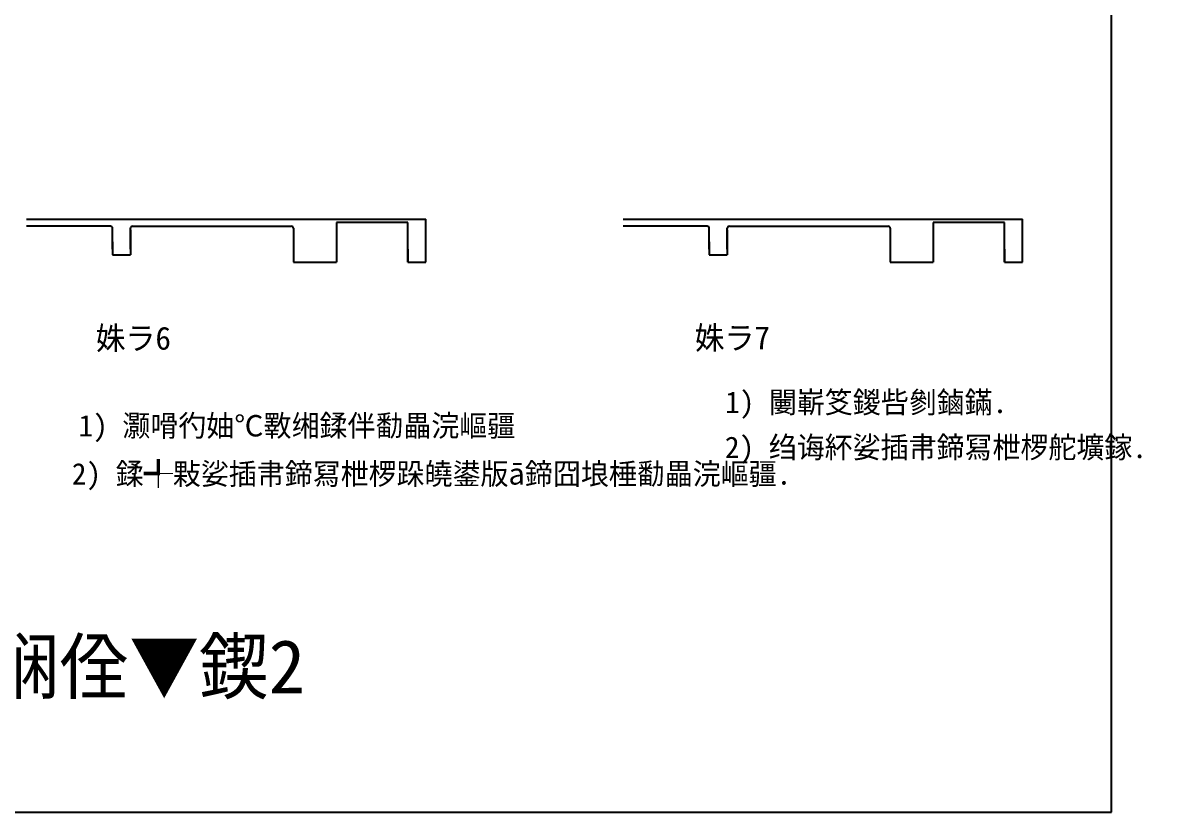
# Model space of a CAD drawing. Header units: metres. Extents: x 0 to 302, y 0 to 210.
# Drawn here: x 175.5 to 302.2, y 0 to 88.1 of the extents above; entities that cross this region are included whole.
import ezdxf

# ---------------------------------------------------------------- set-up
doc = ezdxf.new("R2010")
doc.units = ezdxf.units.M
doc.layers.add(' ', color=7, linetype='Continuous')
doc.layers.add('7', color=7, linetype='Continuous')

msp = doc.modelspace()

# ---------------------------------------------------------------- linework, layer by layer
at = {"layer": ' '}
for p, q in [((175.93, 66.19), (220.47, 66.19)), ((175.93, 66.19), (213.72, 66.19)), ((220.47, 61.39), (220.47, 66.19)), ((242.51, 66.19), (280.31, 66.19)), ((242.51, 66.19), (287.05, 66.19)), ((242.51, 66.19), (280.31, 66.19)), ((287.05, 61.39), (287.05, 66.19)), ((185.28, 65.39), (175.93, 65.39)), ((185.52, 62.83), (185.52, 65.15)), ((187.52, 62.83), (187.52, 65.15)), ((187.52, 62.83), (187.52, 65.15)), ((187.52, 62.83), (187.52, 65.15)), ((187.52, 62.83), (187.52, 65.15)), ((187.52, 62.83), (187.52, 65.15)), ((187.52, 62.83), (187.52, 65.15)), ((187.52, 64.99), (187.52, 62.83)), ((187.52, 64.99), (187.52, 62.83)), ((187.52, 64.99), (187.52, 62.83)), ((187.52, 64.99), (187.52, 62.83)), ((187.52, 64.99), (187.52, 62.83)), ((187.52, 64.99), (187.52, 62.83)), ((187.76, 65.39), (205.47, 65.39)), ((187.76, 65.39), (205.47, 65.39)), ((187.76, 65.39), (205.47, 65.39)), ((205.71, 65.15), (205.71, 61.39)), ((205.71, 65.15), (205.71, 61.39)), ((205.71, 65.15), (205.71, 61.39)), ((218.48, 65.79), (210.51, 65.79)), ((213.72, 65.79), (210.51, 65.79)), ((210.51, 65.79), (210.51, 61.39)), ((218.48, 61.39), (218.48, 65.79)), ((251.87, 65.39), (242.51, 65.39)), ((252.11, 62.83), (252.11, 65.15)), ((254.11, 62.83), (254.11, 65.15)), ((254.11, 62.83), (254.11, 65.15)), ((254.11, 62.83), (254.11, 65.15)), ((254.11, 62.83), (254.11, 65.15)), ((254.11, 62.83), (254.11, 65.15)), ((254.11, 62.83), (254.11, 65.15)), ((254.11, 62.83), (254.11, 65.15)), ((254.11, 62.83), (254.11, 65.15)), ((254.11, 64.99), (254.11, 62.83)), ((254.11, 64.99), (254.11, 62.83)), ((254.11, 64.99), (254.11, 62.83)), ((254.11, 64.99), (254.11, 62.83)), ((254.11, 64.99), (254.11, 62.83)), ((254.11, 64.99), (254.11, 62.83)), ((254.11, 64.99), (254.11, 62.83)), ((254.11, 64.99), (254.11, 62.83)), ((254.35, 65.39), (272.06, 65.39)), ((254.35, 65.39), (272.06, 65.39)), ((254.35, 65.39), (272.06, 65.39)), ((254.35, 65.39), (272.06, 65.39)), ((272.3, 65.15), (272.3, 61.39)), ((272.3, 65.15), (272.3, 61.39)), ((272.3, 65.15), (272.3, 61.39)), ((272.3, 65.15), (272.3, 61.39)), ((285.06, 65.79), (277.1, 65.79)), ((280.31, 65.79), (277.1, 65.79)), ((280.31, 65.79), (277.1, 65.79)), ((277.1, 65.79), (277.1, 61.39)), ((285.06, 61.39), (285.06, 65.79)), ((185.52, 63.63), (185.52, 62.19)), ((252.11, 63.63), (252.11, 62.19)), ((185.52, 62.19), (187.51, 62.19)), ((187.52, 62.83), (187.51, 62.19)), ((218.48, 62.83), (218.48, 61.39)), ((252.11, 62.19), (254.09, 62.19)), ((254.11, 62.83), (254.09, 62.19)), ((285.06, 62.83), (285.06, 61.39)), ((205.71, 61.39), (210.51, 61.39)), ((218.48, 61.39), (220.47, 61.39)), ((272.3, 61.39), (277.1, 61.39)), ((285.06, 61.39), (287.05, 61.39))]:
    msp.add_line(p, q, dxfattribs=at)
for centre, start, end in [((185.28, 65.15), 0, 90), ((187.76, 65.15), 90, 180), ((205.47, 65.15), 0, 90), ((205.47, 65.15), 0, 90), ((205.47, 65.15), 0, 90), ((251.87, 65.15), 0, 90), ((254.35, 65.15), 90, 180), ((254.35, 65.15), 90, 180), ((272.06, 65.15), 0, 90), ((272.06, 65.15), 0, 90), ((272.06, 65.15), 0, 90), ((272.06, 65.15), 0, 90)]:
    msp.add_arc(centre, 0.24, start, end, dxfattribs=at)
for p, q in [((297, 0), (297, 210)), ((0, 0), (297, 0))]:
    msp.add_line(p, q)

# ---------------------------------------------------------------- texts
for s, height, p in [('姝ラ6', 2.56, (183.65, 51.61)), ('姝ラ7', 2.56, (250.49, 51.65)), ('鍙版ā浣跨敤娴佺▼鍥2', 5.98, (128.4, 13.26))]:
    msp.add_text(s, height=height).set_placement(p)
at = {"layer": '7'}
for s, p in [('1) 闄嶄笅鍐呰剼鏀鏋.', (253.87, 44.54)), ('1) 灏嗗彴妯℃斁缃鍒伴勫畾浣嶇疆', (181.73, 41.93)), ('2) 绉诲紑娑插帇鍗冩枻椤舵壙鎵.', (253.85, 39.52)), ('2) 鍒╃敤娑插帇鍗冩枻椤跺皢鍙版ā鍗囧埌棰勫畾浣嶇疆.', (180.98, 36.56))]:
    msp.add_text(s, height=2.4, dxfattribs=at).set_placement(p)

doc.saveas('drawing.dxf')
